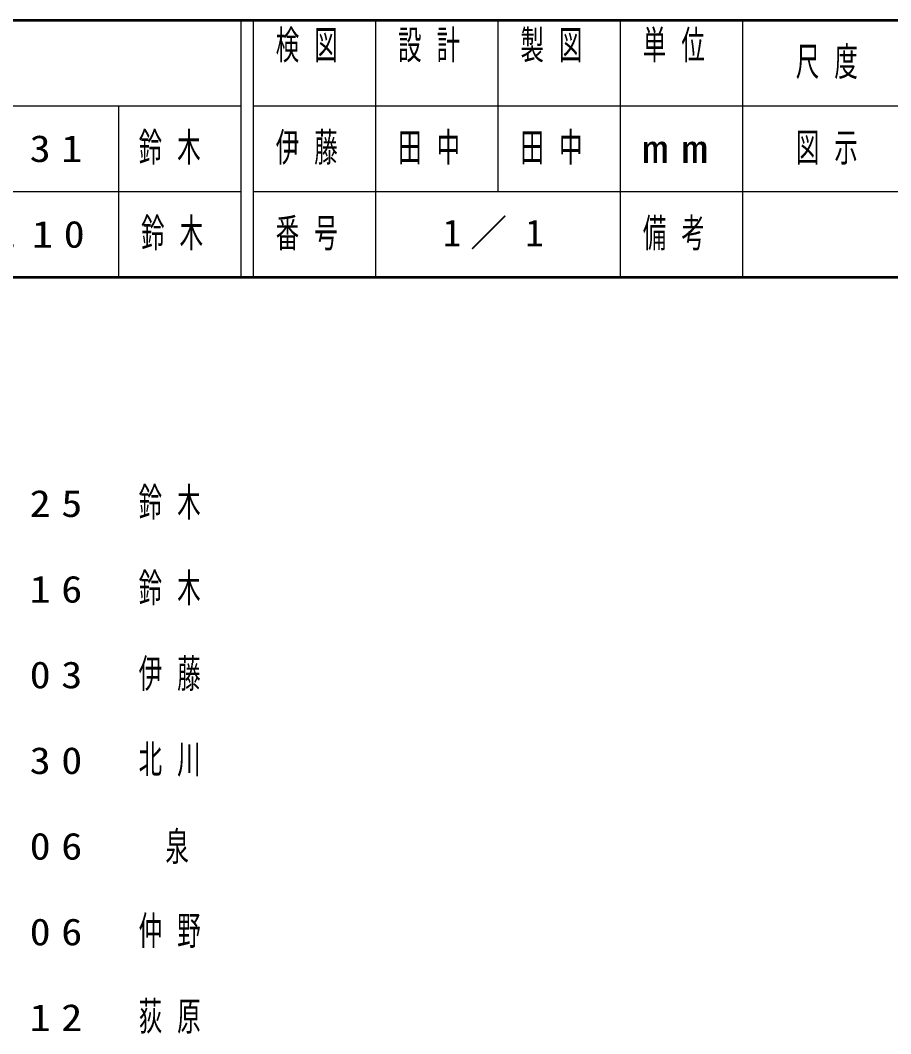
# Model space of a CAD drawing. Units: millimetres, scale not verified. Extents: x -35408 to 50, y -49934 to 13350.
# Drawn here: x -13076 to -9520, y -3090 to 1050 of the extents above; entities that cross this region are included whole.
import ezdxf
from ezdxf.enums import TextEntityAlignment as Align

# ---------------------------------------------------------------- set-up
doc = ezdxf.new("R2010")
doc.units = ezdxf.units.MM
doc.layers.add('A3図枠', color=7, linetype='Continuous', lineweight=25)
doc.layers.add('図面プロファイル', color=7, linetype='Continuous')
doc.styles.add('ＭＳ ゴシック', font='')
doc.styles.get('ＭＳ ゴシック').set_extended_font_data('MS Gothic')

msp = doc.modelspace()

# ---------------------------------------------------------------- linework, layer by layer
at = {"layer": 'A3図枠', "lineweight": 50}
for p, q in [((-19250, 1050), (0, 1050)), ((-19250, 0), (0, 0))]:
    msp.add_line(p, q, dxfattribs=at)
at = {"layer": 'A3図枠', "color": 211}
for p, q in [((-12175, 1050), (-12175, 0)), ((-12125, 1050), (-12125, 0)), ((-11625, 1050), (-11625, 350)), ((-11125, 1050), (-11125, 350)), ((-10625, 1050), (-10625, 0)), ((-10125, 1050), (-10125, 350)), ((-12125, 350), (0, 350))]:
    msp.add_line(p, q, dxfattribs=at)
at = {"layer": 'A3図枠'}
for p, q in [((-19250, 700), (-12175, 700)), ((-12675, 700), (-12675, 0)), ((-12125, 700), (-9375, 700)), ((-19250, 350), (-12175, 350)), ((-11625, 350), (-11625, 0)), ((-10125, 350), (-10125, 0))]:
    msp.add_line(p, q, dxfattribs=at)

# ---------------------------------------------------------------- texts
at = {"layer": 'A3図枠', "color": 4, "char_height": 117.3, "style": 'ＭＳ ゴシック'}
for s, insert, attachment_point in [('\\T1.64;\\W0.6;検図', (-11875, 1008.333), 2), ('\\T1.64;\\W0.6;設計', (-11375, 1008.333), 2), ('\\T1.64;\\W0.6;製図', (-10875, 1008.333), 2), ('\\T1.64;\\W0.6;単位', (-10375, 1008.333), 2), ('\\T1.64;\\W0.6;尺度', (-9750, 875), 5), ('\\T1.64;\\W0.6;図示', (-9750, 525), 5), ('\\T1.5;\\W1.35;mm', (-10375, 525), 5), ('\\T1.64;\\W0.6;番号', (-11875, 175), 5), ('\\T1.64;\\W0.6;備考', (-10375, 175), 5)]:
    msp.add_mtext(s, dxfattribs=dict(at, insert=insert, attachment_point=attachment_point))
at = {"layer": '図面プロファイル', "style": 'ＭＳ ゴシック', "width": 0.6}
msp.add_text('泉', height=117.3, dxfattribs=at).set_placement((-12435, -2325), align=Align.MIDDLE_CENTER)
at = {"layer": '図面プロファイル', "attachment_point": 5, "style": 'ＭＳ ゴシック'}
for s, insert, char_height in [('\\T1.5;\\W1.15;2024.05.31', (-13425, 525), 110), ('\\T1.64;\\W0.6;鈴木', (-12435, 525), 117.3), ('\\T1.64;\\W0.6;伊藤', (-11875, 525), 117.3), ('\\T1.64;\\W0.6;田中', (-11375, 525), 117.3), ('\\T1.64;\\W0.6;田中', (-10875, 525), 117.3), ('\\T1.64;\\W0.6;鈴木', (-12425, 175), 117.3), ('\\T1.5;1／1', (-11125, 175), 110), ('\\T1.5;\\W1.15;2018.05.10', (-13415, 175), 110), ('\\T1.64;\\W0.6;鈴木', (-12435, -925), 117.3), ('\\T1.5;\\W1.15;2014.12.25', (-13425, -925), 110), ('\\T1.64;\\W0.6;鈴木', (-12435, -1275), 117.3), ('\\T1.5;\\W1.15;2014.06.16', (-13425, -1275), 110), ('\\T1.5;\\W1.15;2011.12.03', (-13425, -1625), 110), ('\\T1.64;\\W0.6;伊藤', (-12435, -1625), 117.3), ('\\T1.64;\\W0.6;北川', (-12435, -1975), 117.3), ('\\T1.5;\\W1.15;2011.09.30', (-13425, -1975), 110), ('\\T1.5;\\W1.15;2010.01.06', (-13425, -2325), 110), ('\\T1.64;\\W0.6;仲野', (-12435, -2675), 117.3), ('\\T1.5;\\W1.15;2009.07.06', (-13425, -2675), 110), ('\\T1.5;\\W1.15;2009.03.12', (-13425, -3025), 110), ('\\T1.64;\\W0.6;荻原', (-12435, -3025), 117.3)]:
    msp.add_mtext(s, dxfattribs=dict(at, insert=insert, char_height=char_height))

doc.saveas('drawing.dxf')
